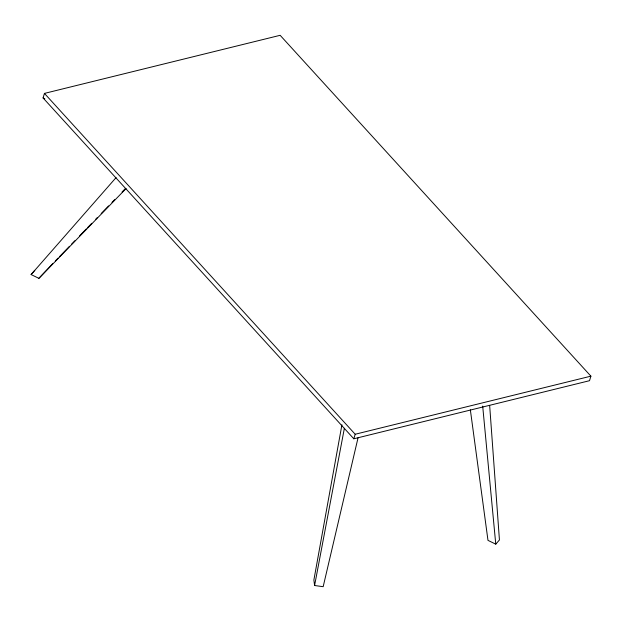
<?xml version="1.0" encoding="UTF-8"?>
<svg xmlns="http://www.w3.org/2000/svg" width="622" height="622" viewBox="0 0 622 622"><rect width="100%" height="100%" fill="white"/><g stroke="black" fill="none" stroke-linecap="round" stroke-linejoin="round"><path stroke-width="0.93" d="M341.921 424.787L313.885 579.984L314.592 585.512L323.168 586.694L358.062 437.748M314.592 585.512L344.37 428.278M43.066 97.934L44.442 93.401L280.149 35.306L590.9 376.162L589.524 380.695L353.817 438.79L43.066 97.934L44.8 98.805M353.817 438.79L355.193 434.249L44.442 93.401M126.095 188.528L38.883 278.345L31.1 274.559L34.77 270.352M31.1 274.559L116.089 177.573M38.883 278.345L52.66 263.697M470.349 409.797L487.982 540.37L495.765 544.157L499.435 539.958L489.662 405.513M55.358 260.913L58.056 258.13M59.401 256.738L69.508 246.289M71.53 244.197L74.897 240.714M79.616 235.839L86.357 228.88M87.702 227.489L91.745 223.306M95.788 219.131L97.133 217.739M101.176 213.556L108.593 205.898M111.96 202.414L114.658 199.631M122.067 191.973L125.434 188.489M355.193 434.249L590.9 376.162M482.688 406.096L495.765 544.157"/></g></svg>
